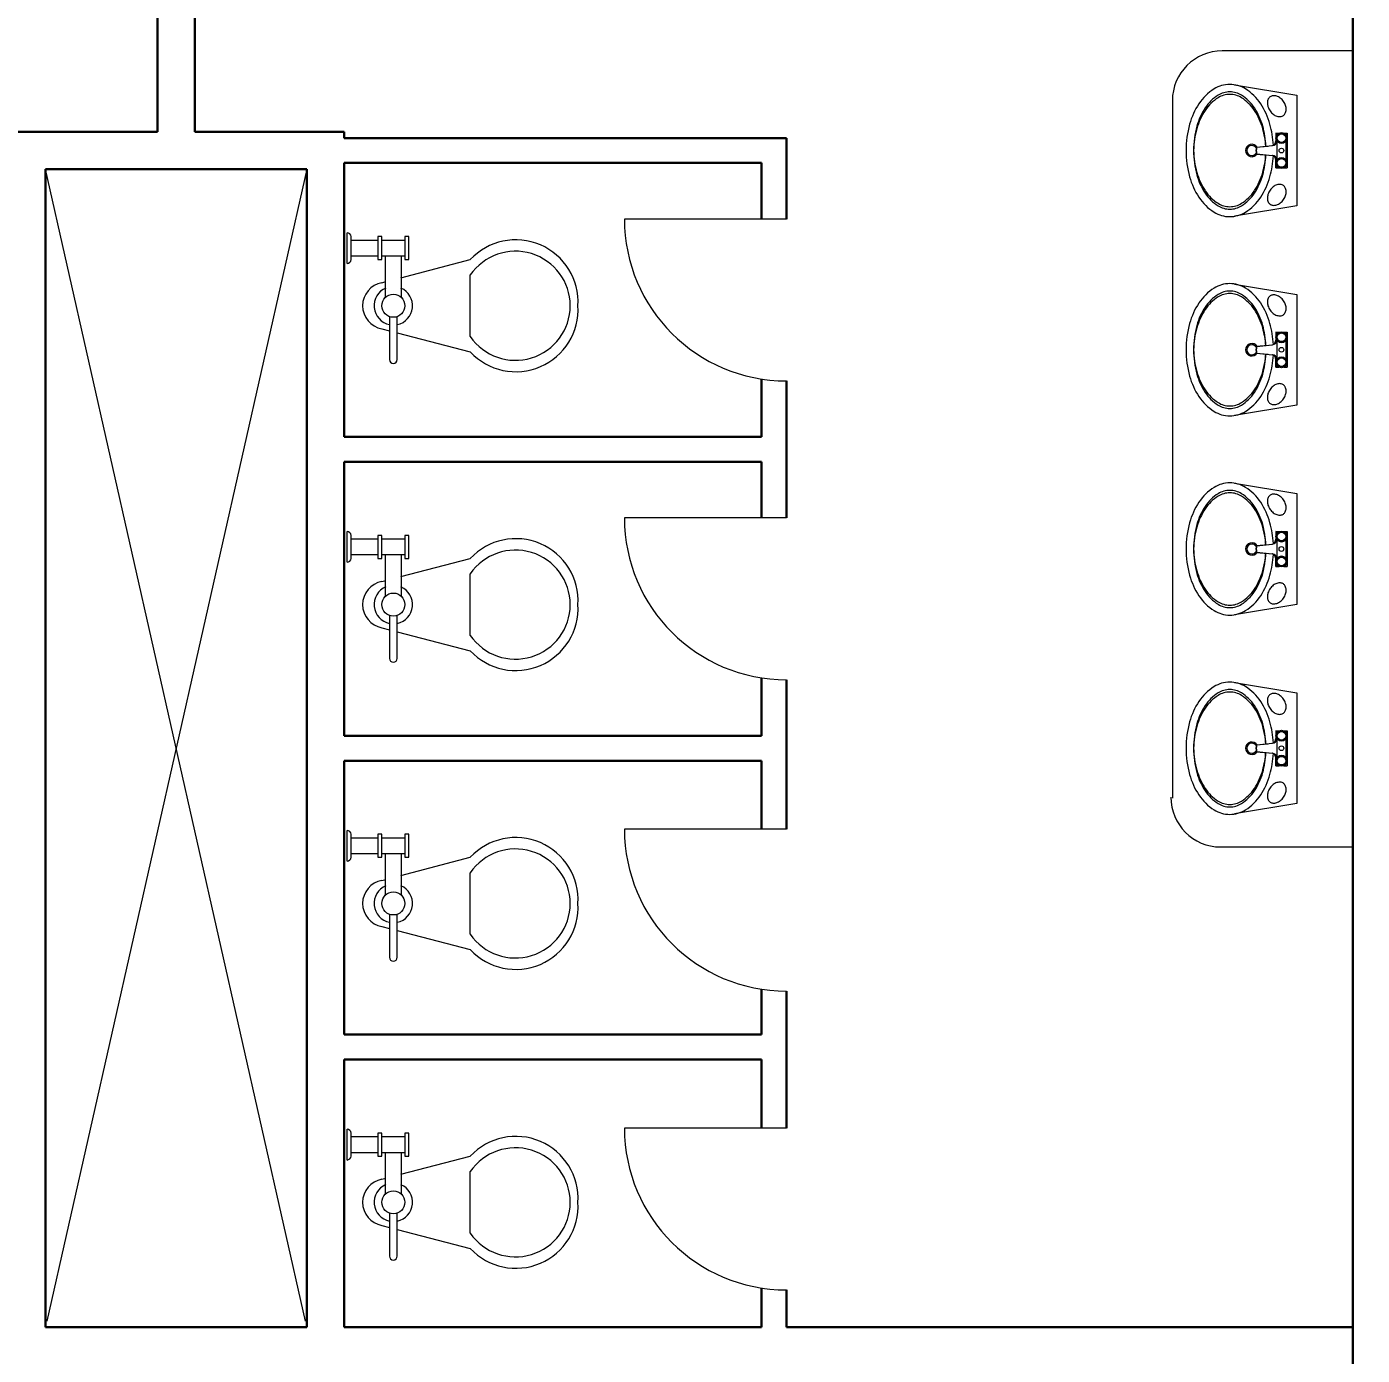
# Model space of a CAD drawing. Extents: x -3767 to 3861, y 250 to 646.
# Drawn here: x 79.2 to 84.56, y 367.76 to 373.1 of the extents above; entities that cross this region are included whole.
import ezdxf
from ezdxf import colors
from ezdxf.entities.mleader import LeaderData, LeaderLine
from ezdxf.math import Vec2, Vec3

# ---------------------------------------------------------------- set-up
doc = ezdxf.new("R2010")
doc.units = 0
doc.header["$LTSCALE"] = 0.15
for name, color, linetype, lineweight in [('0 criticalllllll', 4, 'Continuous', 13), ('anal', 252, 'Continuous', 20), ('DOOR', 252, 'Continuous', 20), ('FIXT', 252, 'Continuous', 9), ('sofa', 252, 'Continuous', 9), ('wall', 252, 'Continuous', 30), ('WC', 252, 'Continuous', 9)]:
    doc.layers.add(name, color=color, linetype=linetype, lineweight=lineweight)
doc.layers.add('0 sockets', color=252, linetype='Continuous')

# ---------------------------------------------------------------- blocks, each defined once
blk = doc.blocks.new('ARCH')
at = {"layer": 'anal'}
for p, q in [((84.525, 373), (84, 373)), ((83.8, 372.8), (83.8, 370)), ((83.9938, 369.8036), (84.525, 369.8036))]:
    blk.add_line(p, q, dxfattribs=at)
for centre, start, end in [((84, 372.8), 90, 180), ((83.9938, 370.0036), 180, 270)]:
    blk.add_arc(centre, 0.2, start, end, dxfattribs=at)
at = {"layer": 'DOOR'}
for p, q in [((82.25, 372.325), (81.6, 372.325)), ((82.25, 371.125), (81.6, 371.125)), ((82.25, 369.875), (81.6, 369.875)), ((82.25, 368.675), (81.6, 368.675))]:
    blk.add_line(p, q, dxfattribs=at)
for centre in [(82.25, 372.325), (82.25, 371.125), (82.25, 369.875), (82.25, 368.675)]:
    blk.add_arc(centre, 0.65, 180, 270, dxfattribs=at)
at = {"layer": 'FIXT'}
for p, q in [((84.0499, 372.8639), (84.3, 372.8225)), ((84.3, 372.8225), (84.3, 372.3775)), ((84.2155, 372.67), (84.2155, 372.6391)), ((84.2155, 372.67), (84.2288, 372.67)), ((84.22, 372.669), (84.2155, 372.67)), ((84.22, 372.669), (84.2269, 372.669)), ((84.22, 372.669), (84.22, 372.6626)), ((84.2472, 372.67), (84.2605, 372.67)), ((84.2491, 372.669), (84.256, 372.669)), ((84.256, 372.669), (84.2605, 372.67)), ((84.256, 372.669), (84.256, 372.6626)), ((84.2605, 372.67), (84.2605, 372.53)), ((84.1365, 372.614), (84.184, 372.6181)), ((84.1379, 372.6132), (84.1365, 372.614)), ((84.1379, 372.5867), (84.1365, 372.586)), ((84.1379, 372.6132), (84.2021, 372.62)), ((84.1379, 372.5867), (84.2021, 372.58)), ((84.22, 372.6374), (84.22, 372.5626)), ((84.256, 372.6374), (84.256, 372.5626)), ((84.1365, 372.586), (84.184, 372.5819)), ((84.2155, 372.53), (84.2155, 372.5609)), ((84.22, 372.531), (84.22, 372.5374)), ((84.256, 372.531), (84.256, 372.5374)), ((84.22, 372.531), (84.2155, 372.53)), ((84.2155, 372.53), (84.2288, 372.53)), ((84.22, 372.531), (84.2269, 372.531)), ((84.2472, 372.53), (84.2605, 372.53)), ((84.2491, 372.531), (84.256, 372.531)), ((84.256, 372.531), (84.2605, 372.53)), ((84.3, 372.3775), (84.0499, 372.3361)), ((84.0499, 372.0639), (84.3, 372.0225)), ((84.3, 372.0225), (84.3, 371.5775)), ((84.2155, 371.87), (84.2155, 371.8391)), ((84.2155, 371.87), (84.2288, 371.87)), ((84.22, 371.869), (84.2155, 371.87)), ((84.22, 371.869), (84.2269, 371.869)), ((84.22, 371.869), (84.22, 371.8626)), ((84.22, 371.8374), (84.22, 371.7626)), ((84.2472, 371.87), (84.2605, 371.87)), ((84.2491, 371.869), (84.256, 371.869)), ((84.256, 371.869), (84.2605, 371.87)), ((84.256, 371.869), (84.256, 371.8626)), ((84.256, 371.8374), (84.256, 371.7626)), ((84.2605, 371.87), (84.2605, 371.73)), ((84.1365, 371.814), (84.184, 371.8181)), ((84.1379, 371.8132), (84.1365, 371.814)), ((84.1379, 371.7867), (84.1365, 371.786)), ((84.1365, 371.786), (84.184, 371.7819)), ((84.1379, 371.8132), (84.2021, 371.82)), ((84.1379, 371.7867), (84.2021, 371.78)), ((84.2155, 371.73), (84.2155, 371.7609)), ((84.22, 371.731), (84.2155, 371.73)), ((84.2155, 371.73), (84.2288, 371.73)), ((84.22, 371.731), (84.22, 371.7374)), ((84.22, 371.731), (84.2269, 371.731)), ((84.2472, 371.73), (84.2605, 371.73)), ((84.2491, 371.731), (84.256, 371.731)), ((84.256, 371.731), (84.256, 371.7374)), ((84.256, 371.731), (84.2605, 371.73)), ((84.3, 371.5775), (84.0499, 371.5361)), ((84.0499, 371.2639), (84.3, 371.2225)), ((84.3, 371.2225), (84.3, 370.7775)), ((84.2155, 371.07), (84.2155, 371.0391)), ((84.2155, 371.07), (84.2288, 371.07)), ((84.22, 371.069), (84.2155, 371.07)), ((84.22, 371.069), (84.2269, 371.069)), ((84.22, 371.069), (84.22, 371.0626)), ((84.22, 371.0374), (84.22, 370.9626)), ((84.2472, 371.07), (84.2605, 371.07)), ((84.2491, 371.069), (84.256, 371.069)), ((84.256, 371.069), (84.2605, 371.07)), ((84.256, 371.069), (84.256, 371.0626)), ((84.256, 371.0374), (84.256, 370.9626)), ((84.2605, 371.07), (84.2605, 370.93)), ((84.1365, 371.014), (84.184, 371.0181)), ((84.1379, 371.0132), (84.1365, 371.014)), ((84.1379, 370.9867), (84.1365, 370.986)), ((84.1365, 370.986), (84.184, 370.9819)), ((84.1379, 371.0132), (84.2021, 371.02)), ((84.1379, 370.9867), (84.2021, 370.98)), ((84.2155, 370.93), (84.2155, 370.9609)), ((84.22, 370.931), (84.2155, 370.93)), ((84.2155, 370.93), (84.2288, 370.93)), ((84.22, 370.931), (84.22, 370.9374)), ((84.22, 370.931), (84.2269, 370.931)), ((84.2472, 370.93), (84.2605, 370.93)), ((84.2491, 370.931), (84.256, 370.931)), ((84.256, 370.931), (84.256, 370.9374)), ((84.256, 370.931), (84.2605, 370.93)), ((84.3, 370.7775), (84.0499, 370.7361)), ((84.0499, 370.4639), (84.3, 370.4225)), ((84.3, 370.4225), (84.3, 369.9775)), ((84.2155, 370.27), (84.2155, 370.2391)), ((84.2155, 370.27), (84.2288, 370.27)), ((84.22, 370.269), (84.2155, 370.27)), ((84.22, 370.269), (84.2269, 370.269)), ((84.22, 370.269), (84.22, 370.2626)), ((84.22, 370.2374), (84.22, 370.1626)), ((84.2472, 370.27), (84.2605, 370.27)), ((84.2491, 370.269), (84.256, 370.269)), ((84.256, 370.269), (84.2605, 370.27)), ((84.256, 370.269), (84.256, 370.2626)), ((84.256, 370.2374), (84.256, 370.1626)), ((84.2605, 370.27), (84.2605, 370.13)), ((84.1365, 370.214), (84.184, 370.2181)), ((84.1379, 370.2132), (84.1365, 370.214)), ((84.1379, 370.1867), (84.1365, 370.186)), ((84.1365, 370.186), (84.184, 370.1819)), ((84.1379, 370.2132), (84.2021, 370.22)), ((84.1379, 370.1867), (84.2021, 370.18)), ((84.2155, 370.13), (84.2155, 370.1609)), ((84.22, 370.131), (84.2155, 370.13)), ((84.2155, 370.13), (84.2288, 370.13)), ((84.22, 370.131), (84.22, 370.1374)), ((84.22, 370.131), (84.2269, 370.131)), ((84.2472, 370.13), (84.2605, 370.13)), ((84.2491, 370.131), (84.256, 370.131)), ((84.256, 370.131), (84.256, 370.1374)), ((84.256, 370.131), (84.2605, 370.13)), ((84.3, 369.9775), (84.0499, 369.9361))]:
    blk.add_line(p, q, dxfattribs=at)
for centre, radius in [((84.238, 372.65), 0.022), ((84.238, 372.65), 0.0173), ((84.238, 372.6), 0.0095), ((84.238, 372.55), 0.022), ((84.238, 372.55), 0.0173), ((84.238, 371.85), 0.022), ((84.238, 371.85), 0.0173), ((84.238, 371.8), 0.0095), ((84.238, 371.75), 0.022), ((84.238, 371.75), 0.0173), ((84.238, 371.05), 0.022), ((84.238, 371.05), 0.0173), ((84.238, 371), 0.0095), ((84.238, 370.95), 0.022), ((84.238, 370.95), 0.0173), ((84.238, 370.25), 0.022), ((84.238, 370.25), 0.0173), ((84.238, 370.2), 0.0095), ((84.238, 370.15), 0.022), ((84.238, 370.15), 0.0173)]:
    blk.add_circle(centre, radius, dxfattribs=at)
for centre, radius, start, end in [((84.0305, 372.7469), 0.1186, 90, 122.0725), ((84.0305, 372.7469), 0.1186, 57.9275, 90), ((84.0746, 372.6766), 0.2016, 122.0725, 146.5346), ((84.0746, 372.6766), 0.1716, 122.0725, 146.5346), ((84.0746, 372.6666), 0.1716, 122.0725, 146.5346), ((84.0305, 372.7469), 0.0886, 90, 122.0725), ((84.0305, 372.7369), 0.0886, 90, 122.0725), ((84.0305, 372.7469), 0.0886, 57.9275, 90), ((84.0305, 372.7369), 0.0886, 57.9275, 90), ((83.9864, 372.6766), 0.1716, 33.4654, 57.9275), ((83.9864, 372.6666), 0.1716, 33.4654, 57.9275), ((83.9864, 372.6766), 0.2016, 33.4654, 57.9275), ((84.2174, 372.7911), 0.036, 154.0705, 178.3103), ((84.2064, 372.7965), 0.0237, 125, 154.0705), ((84.2064, 372.7965), 0.0237, 95.9295, 125), ((84.2076, 372.7842), 0.036, 71.6897, 95.9295), ((84.2039, 372.7731), 0.0477, 52.1518, 71.6897), ((84.1944, 372.7608), 0.0632, 35, 52.1518), ((84.1446, 372.6303), 0.2855, 146.5346, 164.6876), ((84.1446, 372.6303), 0.2555, 146.5346, 164.6876), ((84.1446, 372.6203), 0.2555, 146.5346, 164.6876), ((83.9164, 372.6303), 0.2555, 15.3124, 33.4654), ((83.9164, 372.6203), 0.2555, 15.3124, 33.4654), ((83.9164, 372.6303), 0.2855, 15.3124, 33.4654), ((84.2292, 372.7908), 0.0477, 178.3103, 197.8482), ((84.2439, 372.7955), 0.0632, 197.8482, 215), ((84.2439, 372.7955), 0.0632, 215, 232.1518), ((84.232, 372.7599), 0.0237, 305, 334.0705), ((84.1944, 372.7608), 0.0632, 17.8482, 35), ((84.2209, 372.7653), 0.036, 334.0705, 358.3103), ((84.2092, 372.7656), 0.0477, 358.3103, 17.8482), ((84.2553, 372.6), 0.4003, 164.6876, 180), ((84.2553, 372.6), 0.3703, 164.6876, 180), ((83.8057, 372.6), 0.3703, 2.6867, 15.3124), ((83.8057, 372.6), 0.4003, 3.1171, 15.3124), ((84.2344, 372.7832), 0.0477, 232.1518, 251.6897), ((84.2307, 372.7721), 0.036, 251.6897, 275.9295), ((84.232, 372.7599), 0.0237, 275.9295, 305), ((84.2553, 372.59), 0.3703, 164.6876, 178.4524), ((83.8057, 372.59), 0.3703, 4.229, 15.3124), ((84.2093, 372.65), 0.0115, 315.8561, 44.1439), ((84.238, 372.6787), 0.0115, 225.8561, 314.1439), ((84.2667, 372.65), 0.0115, 135.8561, 224.1439), ((84.2553, 372.6), 0.4003, 180, 195.3124), ((84.2553, 372.6), 0.3703, 180, 195.3124), ((84.2553, 372.61), 0.3703, 181.5476, 195.3124), ((84.119, 372.6), 0.025, 31.8827, 328.1173), ((84.119, 372.6), 0.02, 90, 270), ((84.119, 372.6), 0.02, 31.4993, 90), ((84.119, 372.6), 0.02, 270, 328.5007), ((84.2345, 372.6), 0.099, 171.872, 188.128), ((84.2348, 372.6), 0.0978, 172.2121, 187.7879), ((84.1955, 372.6391), 0.02, 285.0613, 0), ((84.2, 372.6399), 0.02, 275.9777, 353.3473), ((84.238, 372.6213), 0.0115, 45.8561, 134.1439), ((83.8057, 372.61), 0.3703, 344.6876, 355.771), ((83.8057, 372.6), 0.3703, 344.6876, 357.3133), ((83.8057, 372.6), 0.4003, 344.6876, 356.8829), ((84.1955, 372.5609), 0.02, 0, 74.9387), ((84.2, 372.5601), 0.02, 6.6527, 84.0223), ((84.2093, 372.55), 0.0115, 315.8561, 44.1439), ((84.238, 372.5787), 0.0115, 225.8561, 314.1439), ((84.2667, 372.55), 0.0115, 135.8561, 224.1439), ((84.1446, 372.5697), 0.2855, 195.3124, 213.4654), ((84.1446, 372.5797), 0.2555, 195.3124, 213.4654), ((84.1446, 372.5697), 0.2555, 195.3124, 213.4654), ((83.9164, 372.5797), 0.2555, 326.5346, 344.6876), ((83.9164, 372.5697), 0.2555, 326.5346, 344.6876), ((83.9164, 372.5697), 0.2855, 326.5346, 344.6876), ((84.238, 372.5213), 0.0115, 45.8561, 134.1439), ((84.0746, 372.5334), 0.1716, 213.4654, 237.9275), ((84.0746, 372.5234), 0.1716, 213.4654, 237.9275), ((83.9864, 372.5334), 0.1716, 302.0725, 326.5346), ((83.9864, 372.5234), 0.1716, 302.0725, 326.5346), ((84.2439, 372.4045), 0.0632, 145, 162.1518), ((84.2439, 372.4045), 0.0632, 127.8482, 145), ((84.2344, 372.4168), 0.0477, 108.3103, 127.8482), ((84.2307, 372.4279), 0.036, 84.0705, 108.3103), ((84.232, 372.4401), 0.0237, 55, 84.0705), ((84.232, 372.4401), 0.0237, 25.9295, 55), ((84.2209, 372.4347), 0.036, 1.6897, 25.9295), ((84.2092, 372.4344), 0.0477, 342.1518, 1.6897), ((84.0746, 372.5234), 0.2016, 213.4654, 237.9275), ((84.0305, 372.4631), 0.0886, 237.9275, 270), ((84.0305, 372.4531), 0.0886, 237.9275, 270), ((84.0305, 372.4631), 0.0886, 270, 302.0725), ((84.0305, 372.4531), 0.0886, 270, 302.0725), ((83.9864, 372.5234), 0.2016, 302.0725, 326.5346), ((84.2292, 372.4092), 0.0477, 162.1518, 181.6897), ((84.2174, 372.4089), 0.036, 181.6897, 205.9295), ((84.2064, 372.4035), 0.0237, 205.9295, 235), ((84.2064, 372.4035), 0.0237, 235, 264.0705), ((84.2076, 372.4158), 0.036, 264.0705, 288.3103), ((84.2039, 372.4269), 0.0477, 288.3103, 307.8482), ((84.1944, 372.4392), 0.0632, 307.8482, 325), ((84.1944, 372.4392), 0.0632, 325, 342.1518), ((84.0305, 372.4531), 0.1186, 237.9275, 270), ((84.0305, 372.4531), 0.1186, 270, 302.0725), ((84.0305, 371.9469), 0.1186, 90, 122.0725), ((84.0305, 371.9469), 0.1186, 57.9275, 90), ((84.0746, 371.8766), 0.2016, 122.0725, 146.5346), ((84.0746, 371.8766), 0.1716, 122.0725, 146.5346), ((84.0746, 371.8666), 0.1716, 122.0725, 146.5346), ((84.0305, 371.9469), 0.0886, 90, 122.0725), ((84.0305, 371.9369), 0.0886, 90, 122.0725), ((84.0305, 371.9469), 0.0886, 57.9275, 90), ((84.0305, 371.9369), 0.0886, 57.9275, 90), ((83.9864, 371.8766), 0.1716, 33.4654, 57.9275), ((83.9864, 371.8666), 0.1716, 33.4654, 57.9275), ((83.9864, 371.8766), 0.2016, 33.4654, 57.9275), ((84.2174, 371.9911), 0.036, 154.0705, 178.3103), ((84.2064, 371.9965), 0.0237, 125, 154.0705), ((84.2064, 371.9965), 0.0237, 95.9295, 125), ((84.2076, 371.9842), 0.036, 71.6897, 95.9295), ((84.2039, 371.9731), 0.0477, 52.1518, 71.6897), ((84.1944, 371.9608), 0.0632, 35, 52.1518), ((84.1944, 371.9608), 0.0632, 17.8482, 35), ((84.1446, 371.8303), 0.2855, 146.5346, 164.6876), ((84.1446, 371.8303), 0.2555, 146.5346, 164.6876), ((84.1446, 371.8203), 0.2555, 146.5346, 164.6876), ((83.9164, 371.8303), 0.2555, 15.3124, 33.4654), ((83.9164, 371.8203), 0.2555, 15.3124, 33.4654), ((83.9164, 371.8303), 0.2855, 15.3124, 33.4654), ((84.2292, 371.9908), 0.0477, 178.3103, 197.8482), ((84.2439, 371.9955), 0.0632, 197.8482, 215), ((84.2439, 371.9955), 0.0632, 215, 232.1518), ((84.2344, 371.9832), 0.0477, 232.1518, 251.6897), ((84.232, 371.9599), 0.0237, 305, 334.0705), ((84.2209, 371.9653), 0.036, 334.0705, 358.3103), ((84.2092, 371.9656), 0.0477, 358.3103, 17.8482), ((84.2553, 371.8), 0.4003, 164.6876, 180), ((84.2553, 371.8), 0.3703, 164.6876, 180), ((83.8057, 371.8), 0.3703, 2.6867, 15.3124), ((83.8057, 371.8), 0.4003, 3.1171, 15.3124), ((84.2307, 371.9721), 0.036, 251.6897, 275.9295), ((84.232, 371.9599), 0.0237, 275.9295, 305), ((84.2553, 371.79), 0.3703, 164.6876, 178.4524), ((83.8057, 371.79), 0.3703, 4.229, 15.3124), ((84.1955, 371.8391), 0.02, 285.0613, 0), ((84.2, 371.8399), 0.02, 275.9777, 353.3473), ((84.2093, 371.85), 0.0115, 315.8561, 44.1439), ((84.238, 371.8787), 0.0115, 225.8561, 314.1439), ((84.2667, 371.85), 0.0115, 135.8561, 224.1439), ((84.2553, 371.8), 0.4003, 180, 195.3124), ((84.2553, 371.8), 0.3703, 180, 195.3124), ((84.2553, 371.81), 0.3703, 181.5476, 195.3124), ((84.119, 371.8), 0.025, 31.8827, 328.1173), ((84.119, 371.8), 0.02, 90, 270), ((84.119, 371.8), 0.02, 31.4993, 90), ((84.119, 371.8), 0.02, 270, 328.5007), ((84.2345, 371.8), 0.099, 171.872, 188.128), ((84.2348, 371.8), 0.0978, 172.2121, 187.7879), ((83.8057, 371.81), 0.3703, 344.6876, 355.771), ((83.8057, 371.8), 0.3703, 344.6876, 357.3133), ((84.238, 371.8213), 0.0115, 45.8561, 134.1439), ((83.8057, 371.8), 0.4003, 344.6876, 356.8829), ((84.1955, 371.7609), 0.02, 0, 74.9387), ((84.2, 371.7601), 0.02, 6.6527, 84.0223), ((84.2093, 371.75), 0.0115, 315.8561, 44.1439), ((84.238, 371.7787), 0.0115, 225.8561, 314.1439), ((84.238, 371.7213), 0.0115, 45.8561, 134.1439), ((84.2667, 371.75), 0.0115, 135.8561, 224.1439), ((84.1446, 371.7697), 0.2855, 195.3124, 213.4654), ((84.1446, 371.7797), 0.2555, 195.3124, 213.4654), ((84.1446, 371.7697), 0.2555, 195.3124, 213.4654), ((83.9164, 371.7797), 0.2555, 326.5346, 344.6876), ((83.9164, 371.7697), 0.2555, 326.5346, 344.6876), ((83.9164, 371.7697), 0.2855, 326.5346, 344.6876), ((84.0746, 371.7334), 0.1716, 213.4654, 237.9275), ((84.0746, 371.7234), 0.1716, 213.4654, 237.9275), ((83.9864, 371.7334), 0.1716, 302.0725, 326.5346), ((83.9864, 371.7234), 0.1716, 302.0725, 326.5346), ((84.2292, 371.6092), 0.0477, 162.1518, 181.6897), ((84.2439, 371.6045), 0.0632, 145, 162.1518), ((84.2439, 371.6045), 0.0632, 127.8482, 145), ((84.2344, 371.6168), 0.0477, 108.3103, 127.8482), ((84.2307, 371.6279), 0.036, 84.0705, 108.3103), ((84.232, 371.6401), 0.0237, 55, 84.0705), ((84.232, 371.6401), 0.0237, 25.9295, 55), ((84.2209, 371.6347), 0.036, 1.6897, 25.9295), ((84.2092, 371.6344), 0.0477, 342.1518, 1.6897), ((84.0746, 371.7234), 0.2016, 213.4654, 237.9275), ((84.0305, 371.6631), 0.0886, 237.9275, 270), ((84.0305, 371.6531), 0.0886, 237.9275, 270), ((84.0305, 371.6631), 0.0886, 270, 302.0725), ((84.0305, 371.6531), 0.0886, 270, 302.0725), ((83.9864, 371.7234), 0.2016, 302.0725, 326.5346), ((84.2174, 371.6089), 0.036, 181.6897, 205.9295), ((84.2064, 371.6035), 0.0237, 205.9295, 235), ((84.2064, 371.6035), 0.0237, 235, 264.0705), ((84.2076, 371.6158), 0.036, 264.0705, 288.3103), ((84.2039, 371.6269), 0.0477, 288.3103, 307.8482), ((84.1944, 371.6392), 0.0632, 307.8482, 325), ((84.1944, 371.6392), 0.0632, 325, 342.1518), ((84.0305, 371.6531), 0.1186, 237.9275, 270), ((84.0305, 371.6531), 0.1186, 270, 302.0725), ((84.0746, 371.0766), 0.2016, 122.0725, 146.5346), ((84.0305, 371.1469), 0.1186, 90, 122.0725), ((84.0305, 371.1469), 0.1186, 57.9275, 90), ((83.9864, 371.0766), 0.2016, 33.4654, 57.9275), ((84.0746, 371.0766), 0.1716, 122.0725, 146.5346), ((84.0746, 371.0666), 0.1716, 122.0725, 146.5346), ((84.0305, 371.1469), 0.0886, 90, 122.0725), ((84.0305, 371.1369), 0.0886, 90, 122.0725), ((84.0305, 371.1469), 0.0886, 57.9275, 90), ((84.0305, 371.1369), 0.0886, 57.9275, 90), ((83.9864, 371.0766), 0.1716, 33.4654, 57.9275), ((83.9864, 371.0666), 0.1716, 33.4654, 57.9275), ((84.2174, 371.1911), 0.036, 154.0705, 178.3103), ((84.2064, 371.1965), 0.0237, 125, 154.0705), ((84.2064, 371.1965), 0.0237, 95.9295, 125), ((84.2076, 371.1842), 0.036, 71.6897, 95.9295), ((84.2039, 371.1731), 0.0477, 52.1518, 71.6897), ((84.1944, 371.1608), 0.0632, 35, 52.1518), ((84.1944, 371.1608), 0.0632, 17.8482, 35), ((84.1446, 371.0303), 0.2855, 146.5346, 164.6876), ((84.1446, 371.0303), 0.2555, 146.5346, 164.6876), ((84.1446, 371.0203), 0.2555, 146.5346, 164.6876), ((83.9164, 371.0303), 0.2555, 15.3124, 33.4654), ((83.9164, 371.0203), 0.2555, 15.3124, 33.4654), ((83.9164, 371.0303), 0.2855, 15.3124, 33.4654), ((84.2292, 371.1908), 0.0477, 178.3103, 197.8482), ((84.2439, 371.1955), 0.0632, 197.8482, 215), ((84.2439, 371.1955), 0.0632, 215, 232.1518), ((84.2344, 371.1832), 0.0477, 232.1518, 251.6897), ((84.232, 371.1599), 0.0237, 275.9295, 305), ((84.232, 371.1599), 0.0237, 305, 334.0705), ((84.2209, 371.1653), 0.036, 334.0705, 358.3103), ((84.2092, 371.1656), 0.0477, 358.3103, 17.8482), ((84.2553, 371), 0.4003, 164.6876, 180), ((84.2553, 371), 0.3703, 164.6876, 180), ((84.2553, 370.99), 0.3703, 164.6876, 178.4524), ((83.8057, 371), 0.3703, 2.6867, 15.3124), ((83.8057, 370.99), 0.3703, 4.229, 15.3124), ((83.8057, 371), 0.4003, 3.1171, 15.3124), ((84.2307, 371.1721), 0.036, 251.6897, 275.9295), ((84.1955, 371.0391), 0.02, 285.0613, 0), ((84.2, 371.0399), 0.02, 275.9777, 353.3473), ((84.2093, 371.05), 0.0115, 315.8561, 44.1439), ((84.238, 371.0787), 0.0115, 225.8561, 314.1439), ((84.238, 371.0213), 0.0115, 45.8561, 134.1439), ((84.2667, 371.05), 0.0115, 135.8561, 224.1439), ((84.2553, 371), 0.4003, 180, 195.3124), ((84.2553, 371), 0.3703, 180, 195.3124), ((84.2553, 371.01), 0.3703, 181.5476, 195.3124), ((84.119, 371), 0.025, 31.8827, 328.1173), ((84.119, 371), 0.02, 90, 270), ((84.119, 371), 0.02, 31.4993, 90), ((84.119, 371), 0.02, 270, 328.5007), ((84.2345, 371), 0.099, 171.872, 188.128), ((84.2348, 371), 0.0978, 172.2121, 187.7879), ((83.8057, 371.01), 0.3703, 344.6876, 355.771), ((83.8057, 371), 0.3703, 344.6876, 357.3133), ((83.8057, 371), 0.4003, 344.6876, 356.8829), ((84.1955, 370.9609), 0.02, 0, 74.9387), ((84.2, 370.9601), 0.02, 6.6527, 84.0223), ((84.2093, 370.95), 0.0115, 315.8561, 44.1439), ((84.238, 370.9787), 0.0115, 225.8561, 314.1439), ((84.238, 370.9213), 0.0115, 45.8561, 134.1439), ((84.2667, 370.95), 0.0115, 135.8561, 224.1439), ((84.1446, 370.9697), 0.2855, 195.3124, 213.4654), ((84.1446, 370.9797), 0.2555, 195.3124, 213.4654), ((84.1446, 370.9697), 0.2555, 195.3124, 213.4654), ((83.9164, 370.9797), 0.2555, 326.5346, 344.6876), ((83.9164, 370.9697), 0.2555, 326.5346, 344.6876), ((83.9164, 370.9697), 0.2855, 326.5346, 344.6876), ((84.0746, 370.9334), 0.1716, 213.4654, 237.9275), ((84.0746, 370.9234), 0.1716, 213.4654, 237.9275), ((83.9864, 370.9334), 0.1716, 302.0725, 326.5346), ((83.9864, 370.9234), 0.1716, 302.0725, 326.5346), ((84.2292, 370.8092), 0.0477, 162.1518, 181.6897), ((84.2439, 370.8045), 0.0632, 145, 162.1518), ((84.2439, 370.8045), 0.0632, 127.8482, 145), ((84.2344, 370.8168), 0.0477, 108.3103, 127.8482), ((84.2307, 370.8279), 0.036, 84.0705, 108.3103), ((84.232, 370.8401), 0.0237, 55, 84.0705), ((84.232, 370.8401), 0.0237, 25.9295, 55), ((84.1944, 370.8392), 0.0632, 325, 342.1518), ((84.2209, 370.8347), 0.036, 1.6897, 25.9295), ((84.2092, 370.8344), 0.0477, 342.1518, 1.6897), ((84.0746, 370.9234), 0.2016, 213.4654, 237.9275), ((84.0305, 370.8631), 0.0886, 237.9275, 270), ((84.0305, 370.8531), 0.0886, 237.9275, 270), ((84.0305, 370.8631), 0.0886, 270, 302.0725), ((84.0305, 370.8531), 0.0886, 270, 302.0725), ((83.9864, 370.9234), 0.2016, 302.0725, 326.5346), ((84.2174, 370.8089), 0.036, 181.6897, 205.9295), ((84.2064, 370.8035), 0.0237, 205.9295, 235), ((84.2064, 370.8035), 0.0237, 235, 264.0705), ((84.2076, 370.8158), 0.036, 264.0705, 288.3103), ((84.2039, 370.8269), 0.0477, 288.3103, 307.8482), ((84.1944, 370.8392), 0.0632, 307.8482, 325), ((84.0305, 370.8531), 0.1186, 237.9275, 270), ((84.0305, 370.8531), 0.1186, 270, 302.0725), ((84.0746, 370.2766), 0.2016, 122.0725, 146.5346), ((84.0305, 370.3469), 0.1186, 90, 122.0725), ((84.0305, 370.3469), 0.1186, 57.9275, 90), ((83.9864, 370.2766), 0.2016, 33.4654, 57.9275), ((84.0746, 370.2766), 0.1716, 122.0725, 146.5346), ((84.0746, 370.2666), 0.1716, 122.0725, 146.5346), ((84.0305, 370.3469), 0.0886, 90, 122.0725), ((84.0305, 370.3369), 0.0886, 90, 122.0725), ((84.0305, 370.3469), 0.0886, 57.9275, 90), ((84.0305, 370.3369), 0.0886, 57.9275, 90), ((83.9864, 370.2766), 0.1716, 33.4654, 57.9275), ((83.9864, 370.2666), 0.1716, 33.4654, 57.9275), ((84.2174, 370.3911), 0.036, 154.0705, 178.3103), ((84.2292, 370.3908), 0.0477, 178.3103, 197.8482), ((84.2064, 370.3965), 0.0237, 125, 154.0705), ((84.2064, 370.3965), 0.0237, 95.9295, 125), ((84.2076, 370.3842), 0.036, 71.6897, 95.9295), ((84.2039, 370.3731), 0.0477, 52.1518, 71.6897), ((84.1944, 370.3608), 0.0632, 35, 52.1518), ((84.1944, 370.3608), 0.0632, 17.8482, 35), ((84.1446, 370.2303), 0.2855, 146.5346, 164.6876), ((84.1446, 370.2303), 0.2555, 146.5346, 164.6876), ((84.1446, 370.2203), 0.2555, 146.5346, 164.6876), ((83.9164, 370.2303), 0.2555, 15.3124, 33.4654), ((83.9164, 370.2203), 0.2555, 15.3124, 33.4654), ((83.9164, 370.2303), 0.2855, 15.3124, 33.4654), ((84.2439, 370.3955), 0.0632, 197.8482, 215), ((84.2439, 370.3955), 0.0632, 215, 232.1518), ((84.2344, 370.3832), 0.0477, 232.1518, 251.6897), ((84.2307, 370.3721), 0.036, 251.6897, 275.9295), ((84.232, 370.3599), 0.0237, 275.9295, 305), ((84.232, 370.3599), 0.0237, 305, 334.0705), ((84.2209, 370.3653), 0.036, 334.0705, 358.3103), ((84.2092, 370.3656), 0.0477, 358.3103, 17.8482), ((84.2553, 370.2), 0.4003, 164.6876, 180), ((84.2553, 370.2), 0.3703, 164.6876, 180), ((84.2553, 370.19), 0.3703, 164.6876, 178.4524), ((83.8057, 370.2), 0.3703, 2.6867, 15.3124), ((83.8057, 370.19), 0.3703, 4.229, 15.3124), ((83.8057, 370.2), 0.4003, 3.1171, 15.3124), ((84.1955, 370.2391), 0.02, 285.0613, 0), ((84.2, 370.2399), 0.02, 275.9777, 353.3473), ((84.2093, 370.25), 0.0115, 315.8561, 44.1439), ((84.238, 370.2787), 0.0115, 225.8561, 314.1439), ((84.238, 370.2213), 0.0115, 45.8561, 134.1439), ((84.2667, 370.25), 0.0115, 135.8561, 224.1439), ((84.2553, 370.2), 0.4003, 180, 195.3124), ((84.2553, 370.2), 0.3703, 180, 195.3124), ((84.2553, 370.21), 0.3703, 181.5476, 195.3124), ((84.119, 370.2), 0.025, 31.8827, 328.1173), ((84.119, 370.2), 0.02, 90, 270), ((84.119, 370.2), 0.02, 31.4993, 90), ((84.119, 370.2), 0.02, 270, 328.5007), ((84.2345, 370.2), 0.099, 171.872, 188.128), ((84.2348, 370.2), 0.0978, 172.2121, 187.7879), ((83.8057, 370.21), 0.3703, 344.6876, 355.771), ((83.8057, 370.2), 0.3703, 344.6876, 357.3133), ((83.8057, 370.2), 0.4003, 344.6876, 356.8829), ((84.1955, 370.1609), 0.02, 0, 74.9387), ((84.2, 370.1601), 0.02, 6.6527, 84.0223), ((84.2093, 370.15), 0.0115, 315.8561, 44.1439), ((84.238, 370.1787), 0.0115, 225.8561, 314.1439), ((84.238, 370.1213), 0.0115, 45.8561, 134.1439), ((84.2667, 370.15), 0.0115, 135.8561, 224.1439), ((84.1446, 370.1697), 0.2855, 195.3124, 213.4654), ((84.1446, 370.1797), 0.2555, 195.3124, 213.4654), ((84.1446, 370.1697), 0.2555, 195.3124, 213.4654), ((83.9164, 370.1797), 0.2555, 326.5346, 344.6876), ((83.9164, 370.1697), 0.2555, 326.5346, 344.6876), ((83.9164, 370.1697), 0.2855, 326.5346, 344.6876), ((84.0746, 370.1334), 0.1716, 213.4654, 237.9275), ((84.0746, 370.1234), 0.1716, 213.4654, 237.9275), ((83.9864, 370.1334), 0.1716, 302.0725, 326.5346), ((83.9864, 370.1234), 0.1716, 302.0725, 326.5346), ((84.2292, 370.0092), 0.0477, 162.1518, 181.6897), ((84.2439, 370.0045), 0.0632, 145, 162.1518), ((84.2439, 370.0045), 0.0632, 127.8482, 145), ((84.2344, 370.0168), 0.0477, 108.3103, 127.8482), ((84.2307, 370.0279), 0.036, 84.0705, 108.3103), ((84.232, 370.0401), 0.0237, 55, 84.0705), ((84.232, 370.0401), 0.0237, 25.9295, 55), ((84.1944, 370.0392), 0.0632, 325, 342.1518), ((84.2209, 370.0347), 0.036, 1.6897, 25.9295), ((84.2092, 370.0344), 0.0477, 342.1518, 1.6897), ((84.0746, 370.1234), 0.2016, 213.4654, 237.9275), ((84.0305, 370.0631), 0.0886, 237.9275, 270), ((84.0305, 370.0531), 0.0886, 237.9275, 270), ((84.0305, 370.0631), 0.0886, 270, 302.0725), ((84.0305, 370.0531), 0.0886, 270, 302.0725), ((83.9864, 370.1234), 0.2016, 302.0725, 326.5346), ((84.2174, 370.0089), 0.036, 181.6897, 205.9295), ((84.2064, 370.0035), 0.0237, 205.9295, 235), ((84.2064, 370.0035), 0.0237, 235, 264.0705), ((84.2076, 370.0158), 0.036, 264.0705, 288.3103), ((84.2039, 370.0269), 0.0477, 288.3103, 307.8482), ((84.1944, 370.0392), 0.0632, 307.8482, 325), ((84.0305, 370.0531), 0.1186, 237.9275, 270), ((84.0305, 370.0531), 0.1186, 270, 302.0725)]:
    blk.add_arc(centre, radius, start, end, dxfattribs=at)
at = {"layer": 'sofa'}
for p, q in [((80.3194, 367.9), (79.275, 372.525)), ((80.325, 372.525), (79.2806, 367.9))]:
    blk.add_line(p, q, dxfattribs=at)
at = {"layer": 'wall'}
for p, q in [((79.725, 372.675), (79.725, 374.925)), ((79.875, 372.675), (79.875, 374.925)), ((84.525, 374.925), (84.525, 367.875)), ((84.525, 367.725), (84.525, 374.925)), ((79.725, 372.675), (79.125, 372.675)), ((79.875, 372.675), (80.475, 372.675)), ((80.475, 372.675), (80.475, 372.65)), ((80.475, 372.65), (82.25, 372.65)), ((82.25, 372.65), (82.25, 372.325)), ((80.475, 372.55), (80.475, 371.45)), ((80.475, 372.55), (82.15, 372.55)), ((82.15, 372.55), (82.15, 372.325)), ((79.8, 372.525), (79.275, 372.525)), ((79.275, 372.525), (79.275, 367.875)), ((79.8, 372.525), (80.325, 372.525)), ((80.325, 372.525), (80.325, 367.875)), ((82.15, 371.6827), (82.15, 371.45)), ((82.25, 371.675), (82.25, 371.125)), ((80.475, 371.45), (82.15, 371.45)), ((80.475, 371.35), (80.475, 370.25)), ((80.475, 371.35), (82.15, 371.35)), ((82.15, 371.35), (82.15, 371.125)), ((82.15, 370.4827), (82.15, 370.25)), ((82.25, 370.475), (82.25, 369.875)), ((80.475, 370.25), (82.15, 370.25)), ((80.475, 370.15), (82.15, 370.15)), ((80.475, 370.15), (80.475, 369.05)), ((82.15, 370.15), (82.15, 369.875)), ((82.15, 369.2327), (82.15, 369.05)), ((82.25, 369.225), (82.25, 368.675)), ((80.475, 369.05), (82.15, 369.05)), ((80.475, 368.95), (80.475, 367.875)), ((80.475, 368.95), (82.15, 368.95)), ((82.15, 368.95), (82.15, 368.675)), ((82.15, 368.0327), (82.15, 367.875)), ((82.25, 368.025), (82.25, 367.875)), ((80.325, 367.875), (79.275, 367.875)), ((79.275, 367.875), (80.325, 367.875)), ((82.15, 367.875), (80.475, 367.875)), ((80.475, 367.875), (82.15, 367.875)), ((84.525, 367.875), (82.25, 367.875)), ((82.25, 367.875), (84.525, 367.875))]:
    blk.add_line(p, q, dxfattribs=at)
at = {"layer": 'WC'}
for p, q in [((80.4868, 372.1465), (80.4868, 372.2701)), ((80.5022, 372.162), (80.5022, 372.2547)), ((80.6103, 372.2392), (80.5022, 372.2392)), ((80.6103, 372.2547), (80.6103, 372.162)), ((80.6258, 372.2547), (80.6103, 372.2547)), ((80.6258, 372.162), (80.6258, 372.2547)), ((80.7185, 372.2392), (80.6258, 372.2392)), ((80.7185, 372.2547), (80.7185, 372.162)), ((80.7339, 372.2547), (80.7185, 372.2547)), ((80.7339, 372.162), (80.7339, 372.2547)), ((80.5022, 372.1774), (80.6103, 372.1774)), ((80.6103, 372.162), (80.6258, 372.162)), ((80.6258, 372.1774), (80.7185, 372.1774)), ((80.6412, 372.0108), (80.6412, 372.1774)), ((80.7028, 372.0894), (80.981, 372.162)), ((80.703, 372.1774), (80.703, 372.0112)), ((80.7185, 372.162), (80.7339, 372.162)), ((80.6258, 372.0693), (80.6416, 372.0735)), ((80.981, 371.8531), (80.981, 372.1002)), ((80.6567, 371.9334), (80.6567, 371.7605)), ((80.6876, 371.7605), (80.6876, 371.9334)), ((80.6258, 371.884), (80.6569, 371.8759)), ((80.6878, 371.8678), (80.981, 371.7913)), ((80.4868, 370.9465), (80.4868, 371.0701)), ((80.5022, 370.962), (80.5022, 371.0547)), ((80.6103, 371.0392), (80.5022, 371.0392)), ((80.6103, 371.0547), (80.6103, 370.962)), ((80.6258, 371.0547), (80.6103, 371.0547)), ((80.6258, 370.962), (80.6258, 371.0547)), ((80.7185, 371.0392), (80.6258, 371.0392)), ((80.7185, 371.0547), (80.7185, 370.962)), ((80.7339, 371.0547), (80.7185, 371.0547)), ((80.7339, 370.962), (80.7339, 371.0547)), ((80.5022, 370.9774), (80.6103, 370.9774)), ((80.6103, 370.962), (80.6258, 370.962)), ((80.6258, 370.9774), (80.7185, 370.9774)), ((80.6412, 370.8108), (80.6412, 370.9774)), ((80.7028, 370.8894), (80.981, 370.962)), ((80.703, 370.9774), (80.703, 370.8112)), ((80.7185, 370.962), (80.7339, 370.962)), ((80.6258, 370.8693), (80.6416, 370.8735)), ((80.981, 370.6531), (80.981, 370.9002)), ((80.6567, 370.7334), (80.6567, 370.5605)), ((80.6876, 370.5605), (80.6876, 370.7334)), ((80.6258, 370.684), (80.6569, 370.6759)), ((80.6878, 370.6678), (80.981, 370.5913)), ((80.4868, 369.7465), (80.4868, 369.8701)), ((80.5022, 369.762), (80.5022, 369.8547)), ((80.6103, 369.8547), (80.6103, 369.762)), ((80.6258, 369.8547), (80.6103, 369.8547)), ((80.6258, 369.762), (80.6258, 369.8547)), ((80.7185, 369.8547), (80.7185, 369.762)), ((80.7339, 369.8547), (80.7185, 369.8547)), ((80.7339, 369.762), (80.7339, 369.8547)), ((80.6103, 369.8392), (80.5022, 369.8392)), ((80.7185, 369.8392), (80.6258, 369.8392)), ((80.5022, 369.7774), (80.6103, 369.7774)), ((80.6103, 369.762), (80.6258, 369.762)), ((80.6258, 369.7774), (80.7185, 369.7774)), ((80.6412, 369.6108), (80.6412, 369.7774)), ((80.7028, 369.6894), (80.981, 369.762)), ((80.703, 369.7774), (80.703, 369.6112)), ((80.7185, 369.762), (80.7339, 369.762)), ((80.981, 369.4531), (80.981, 369.7002)), ((80.6258, 369.6693), (80.6416, 369.6735)), ((80.6567, 369.5334), (80.6567, 369.3605)), ((80.6876, 369.3605), (80.6876, 369.5334)), ((80.6258, 369.484), (80.6569, 369.4759)), ((80.6878, 369.4678), (80.981, 369.3913)), ((80.4868, 368.5465), (80.4868, 368.6701)), ((80.5022, 368.562), (80.5022, 368.6547)), ((80.6103, 368.6392), (80.5022, 368.6392)), ((80.6103, 368.6547), (80.6103, 368.562)), ((80.6258, 368.6547), (80.6103, 368.6547)), ((80.6258, 368.562), (80.6258, 368.6547)), ((80.7185, 368.6392), (80.6258, 368.6392)), ((80.7185, 368.6547), (80.7185, 368.562)), ((80.7339, 368.6547), (80.7185, 368.6547)), ((80.7339, 368.562), (80.7339, 368.6547)), ((80.5022, 368.5774), (80.6103, 368.5774)), ((80.6258, 368.5774), (80.7185, 368.5774)), ((80.6412, 368.4108), (80.6412, 368.5774)), ((80.703, 368.5774), (80.703, 368.4112)), ((80.6103, 368.562), (80.6258, 368.562)), ((80.7028, 368.4894), (80.981, 368.562)), ((80.7185, 368.562), (80.7339, 368.562)), ((80.6258, 368.4693), (80.6416, 368.4735)), ((80.981, 368.2531), (80.981, 368.5002)), ((80.6567, 368.3334), (80.6567, 368.1605)), ((80.6876, 368.1605), (80.6876, 368.3334)), ((80.6258, 368.284), (80.6569, 368.2759)), ((80.6878, 368.2678), (80.981, 368.1913))]:
    blk.add_line(p, q, dxfattribs=at)
for centre in [(80.6721, 371.9767), (80.6721, 370.7767), (80.6721, 369.5767), (80.6721, 368.3767)]:
    blk.add_circle(centre, 0.0463, dxfattribs=at)
for centre, radius, start, end in [((80.4861, 372.254), 0.0161, 2.4084, 87.5916), ((81.1638, 371.9914), 0.25, 356.62, 136.9828), ((80.4861, 372.1627), 0.0161, 272.4084, 357.5916), ((81.1624, 371.9755), 0.2201, 0.3, 145.4946), ((80.6428, 371.9767), 0.0942, 100.3889, 259.6111), ((80.6721, 371.9767), 0.0772, 112.8505, 258.577), ((80.6721, 371.9767), 0.0772, 281.8763, 66.5863), ((81.1624, 371.9778), 0.2201, 214.5054, 359.7), ((81.1638, 371.9619), 0.25, 223.0172, 3.38), ((80.6721, 371.7605), 0.0154, 180, 0), ((80.4861, 371.054), 0.0161, 2.4084, 87.5916), ((81.1638, 370.7914), 0.25, 356.62, 136.9828), ((81.1624, 370.7755), 0.2201, 0.3, 145.4946), ((80.4861, 370.9627), 0.0161, 272.4084, 357.5916), ((80.6428, 370.7767), 0.0942, 100.3889, 259.6111), ((80.6721, 370.7767), 0.0772, 112.8505, 258.577), ((80.6721, 370.7767), 0.0772, 281.8763, 66.5863), ((81.1624, 370.7778), 0.2201, 214.5054, 359.7), ((81.1638, 370.7619), 0.25, 223.0172, 3.38), ((80.6721, 370.5605), 0.0154, 180, 0), ((80.4861, 369.854), 0.0161, 2.4084, 87.5916), ((81.1638, 369.5914), 0.25, 356.62, 136.9828), ((80.4861, 369.7627), 0.0161, 272.4084, 357.5916), ((81.1624, 369.5755), 0.2201, 0.3, 145.4946), ((80.6428, 369.5767), 0.0942, 100.3889, 259.6111), ((80.6721, 369.5767), 0.0772, 112.8505, 258.577), ((80.6721, 369.5767), 0.0772, 281.8763, 66.5863), ((81.1624, 369.5778), 0.2201, 214.5054, 359.7), ((81.1638, 369.5619), 0.25, 223.0172, 3.38), ((80.6721, 369.3605), 0.0154, 180, 0), ((80.4861, 368.654), 0.0161, 2.4084, 87.5916), ((81.1638, 368.3914), 0.25, 356.62, 136.9828), ((81.1624, 368.3755), 0.2201, 0.3, 145.4946), ((80.4861, 368.5627), 0.0161, 272.4084, 357.5916), ((80.6428, 368.3767), 0.0942, 100.3889, 259.6111), ((80.6721, 368.3767), 0.0772, 112.8505, 258.577), ((80.6721, 368.3767), 0.0772, 281.8763, 66.5863), ((81.1624, 368.3778), 0.2201, 214.5054, 359.7), ((81.1638, 368.3619), 0.25, 223.0172, 3.38), ((80.6721, 368.1605), 0.0154, 180, 0)]:
    blk.add_arc(centre, radius, start, end, dxfattribs=at)

msp = doc.modelspace()

# ---------------------------------------------------------------- block references
at = {"layer": '0 sockets', "color": 3}
msp.add_blockref('ARCH', (0, 0), dxfattribs=at)

# ---------------------------------------------------------------- leaders
at = {"layer": '0 criticalllllll', "color": 4}
ml = msp.add_multileader_mtext('Standard', dxfattribs=at)
ml.set_content('ZONE 02\\PUPVC CONDUIT 20 MM2\\P(2*1.5) MM2 CABLE\\PEXPOSED ABOVE FALSE CEILING\\PTYPICAL', color=6)
ml.set_leader_properties()
ml.build(insert=Vec2(0, 0))
ml.multileader.update_dxf_attribs({"text_right_attachment_type": 6, "dogleg_length": 0.1, "arrow_head_size": 0.2})
ctx = ml.context
ctx.base_point, ctx.char_height, ctx.arrow_head_size, ctx.landing_gap_size = Vec3(23.54158, 363.50519), 0.1, 0.2, 0.02
ctx.right_attachment = 6
notes = []
notes.append((ctx, [(0, (1, 1, 0), (23.44158, 363.50519), (1, 0), 0.1, [(0, [(20.84785, 368.1664)], 0, [])])]))
ctx.mtext.insert, ctx.mtext.width, ctx.mtext.flow_direction = Vec3(23.56158, 363.55519), 3780, 5
ml = msp.add_multileader_mtext('Standard', dxfattribs=at)
ml.set_content('ZONE 02\\PUPVC CONDUIT 20 MM2\\P(2*1.5) MM2 CABLE\\PEXPOSED ABOVE FALSE CEILING\\PTYPICAL', color=6)
ml.set_leader_properties()
ml.build(insert=Vec2(0, 0))
ml.multileader.update_dxf_attribs({"text_right_attachment_type": 6, "dogleg_length": 0.1, "arrow_head_size": 0.2})
ctx = ml.context
ctx.base_point, ctx.char_height, ctx.arrow_head_size, ctx.landing_gap_size = Vec3(18.79192, 363.50519), 0.1, 0.2, 0.02
ctx.right_attachment = 6
notes.append((ctx, [(0, (1, 1, 0), (18.69192, 363.50519), (1, 0), 0.1, [(0, [(16.20959, 368.0664)], 0, [])])]))
ctx.mtext.insert, ctx.mtext.width, ctx.mtext.flow_direction = Vec3(18.81192, 363.55519), 3780, 5
for ctx, leaders in notes:
    for number, flags, end, landing, length, lines in leaders:
        leader = LeaderData()
        leader.index, (leader.has_last_leader_line, leader.has_dogleg_vector, leader.attachment_direction) = number, flags
        leader.last_leader_point, leader.dogleg_vector, leader.dogleg_length = Vec3(end), Vec3(landing), length
        for number, points, colour, breaks in lines:
            line = LeaderLine()
            line.index, line.vertices, line.color, line.breaks = number, Vec3.list(points), colors.encode_raw_color(colour), breaks
            leader.lines.append(line)
        ctx.leaders.append(leader)

doc.saveas('drawing.dxf')
